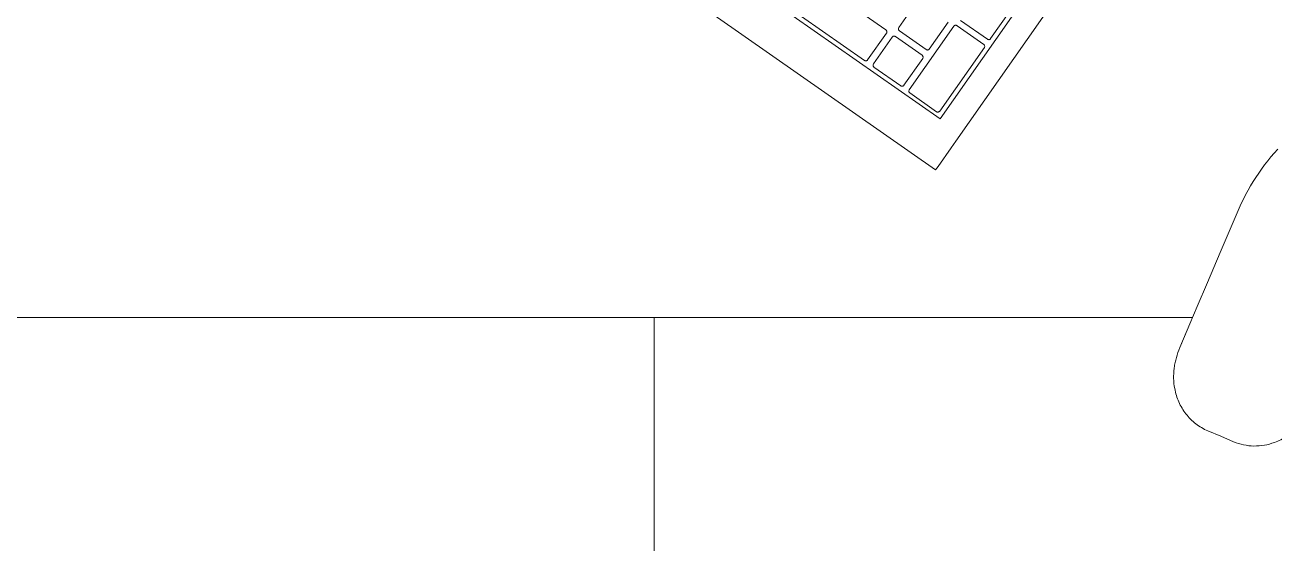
# Model space of a CAD drawing. Header units: inches. Extents: x 1 to 4637, y -664 to 702.
# Drawn here: x 2633.51 to 2654.62, y -568.79 to -560.03 of the extents above; entities that cross this region are included whole.
import ezdxf

# ---------------------------------------------------------------- set-up
doc = ezdxf.new("R2010")
doc.units = ezdxf.units.IN
doc.header["$MEASUREMENT"] = 0
doc.layers.add('I-FURN', color=30, linetype='Continuous', lineweight=9)

# ---------------------------------------------------------------- blocks, each defined once
blk = doc.blocks.new('Desk - Group 3 - No Side Chairs-V20-New Construction - Tel_Data_Elec Plan')
at = {"layer": 'I-FURN'}
for p, q in [((20, 48), (20, 0)), ((10.43, 2.007), (10.213, 2.099)), ((10.648, 1.915), (10.43, 2.007)), ((10.949, 0.104), (11.12, 0.508)), ((10.904, 0), (72, 0)), ((20, 0), (10.904, 0)), ((15.205, -2.558), (15.246, -2.5)), ((30.081, -12.887), (15.246, -2.5)), ((14.984, -2.874), (15.205, -2.558)), ((14.907, -2.984), (14.984, -2.874)), ((11.774, -7.459), (14.907, -2.984)), ((13.027, -6.425), (15.172, -3.361)), ((15.172, -3.361), (17.655, -5.1)), ((14.423, -4.567), (15.175, -3.493)), ((15.23, -3.483), (15.682, -3.8)), ((15.691, -3.854), (14.939, -4.928)), ((15.465, -4.383), (15.782, -3.931)), ((15.837, -3.921), (16.288, -4.238)), ((16.298, -4.292), (15.981, -4.745)), ((16.078, -4.812), (16.395, -4.36)), ((16.449, -4.351), (17.514, -5.096)), ((14.885, -4.938), (14.433, -4.622)), ((15.036, -4.996), (15.353, -4.544)), ((15.408, -4.534), (15.859, -4.85)), ((15.926, -4.754), (15.475, -4.438)), ((13.565, -5.793), (14.317, -4.719)), ((14.372, -4.709), (14.824, -5.025)), ((15.869, -4.905), (15.552, -5.357)), ((17.152, -5.612), (16.088, -4.867))]:
    blk.add_line(p, q, dxfattribs=at)
at = {"layer": 'I-FURN', "flags": 128}
blk.add_lwpolyline([(10.186, -1.694), (10.437, -1.101), (10.653, -0.592), (10.825, -0.188), (10.949, 0.104), (11.039, 0.318), (11.12, 0.508)], dxfattribs=at)
at = {"layer": 'I-FURN'}
for points, knots in [([(10.213, 2.099), (10.157, 2.122), (10.045, 2.158), (9.869, 2.177), (9.691, 2.163), (9.5, 2.112), (9.306, 2.012), (9.124, 1.86), (8.976, 1.673), (8.904, 1.535), (8.873, 1.462)], [-1, -1, -1, -1, -0.892857, -0.785714, -0.678571, -0.571429, -0.428571, -0.285714, -0.142857, 0, 0, 0, 0]), ([(11.12, 0.508), (11.144, 0.563), (11.173, 0.646), (11.201, 0.76), (11.216, 0.847), (11.224, 0.936), (11.226, 1.054), (11.21, 1.221), (11.146, 1.43), (11.025, 1.634), (10.857, 1.804), (10.722, 1.883), (10.648, 1.915)], [-1, -1, -1, -1, -0.892857, -0.839286, -0.785714, -0.732143, -0.678571, -0.571429, -0.428571, -0.285714, -0.142857, 0, 0, 0, 0]), ([(15.682, -3.8), (15.685, -3.802), (15.691, -3.808), (15.698, -3.821), (15.7, -3.838), (15.695, -3.849), (15.691, -3.854)], [0, 0, 0, 0, 0.2, 0.4, 0.7, 1, 1, 1, 1]), ([(15.475, -4.438), (15.471, -4.436), (15.465, -4.43), (15.459, -4.417), (15.457, -4.4), (15.462, -4.388), (15.465, -4.383)], [0, 0, 0, 0, 0.2, 0.4, 0.7, 1, 1, 1, 1]), ([(16.288, -4.238), (16.292, -4.24), (16.298, -4.246), (16.304, -4.259), (16.306, -4.276), (16.301, -4.287), (16.298, -4.292)], [0, 0, 0, 0, 0.2, 0.4, 0.7, 1, 1, 1, 1]), ([(14.433, -4.622), (14.43, -4.62), (14.424, -4.614), (14.417, -4.601), (14.415, -4.584), (14.42, -4.572), (14.423, -4.567)], [0, 0, 0, 0, 0.2, 0.4, 0.7, 1, 1, 1, 1]), ([(15.859, -4.85), (15.862, -4.853), (15.868, -4.859), (15.875, -4.871), (15.877, -4.888), (15.872, -4.9), (15.869, -4.905)], [0, 0, 0, 0, 0.2, 0.4, 0.7, 1, 1, 1, 1]), ([(16.088, -4.867), (16.084, -4.865), (16.078, -4.859), (16.071, -4.846), (16.07, -4.829), (16.074, -4.817), (16.078, -4.812)], [0, 0, 0, 0, 0.2, 0.4, 0.7, 1, 1, 1, 1])]:
    blk.add_open_spline(points, degree=3, knots=knots, dxfattribs=at)
for points in [[(9.466, -2.849), (9.623, -2.676), (9.899, -2.31), (10.102, -1.906), (10.186, -1.694)], [(15.175, -3.493), (15.178, -3.49), (15.184, -3.484), (15.195, -3.478), (15.207, -3.476), (15.219, -3.477), (15.227, -3.481), (15.23, -3.483)], [(15.782, -3.931), (15.784, -3.928), (15.79, -3.922), (15.801, -3.916), (15.813, -3.914), (15.826, -3.915), (15.833, -3.919), (15.837, -3.921)], [(16.395, -4.36), (16.397, -4.357), (16.403, -4.351), (16.414, -4.345), (16.426, -4.343), (16.439, -4.345), (16.446, -4.348), (16.449, -4.351)], [(15.353, -4.544), (15.355, -4.541), (15.361, -4.535), (15.372, -4.529), (15.384, -4.526), (15.397, -4.528), (15.404, -4.532), (15.408, -4.534)], [(14.317, -4.719), (14.32, -4.715), (14.325, -4.709), (14.336, -4.703), (14.349, -4.701), (14.361, -4.703), (14.369, -4.707), (14.372, -4.709)], [(15.981, -4.745), (15.979, -4.748), (15.973, -4.754), (15.962, -4.76), (15.95, -4.762), (15.937, -4.76), (15.93, -4.757), (15.926, -4.754)], [(14.939, -4.928), (14.937, -4.932), (14.931, -4.938), (14.92, -4.944), (14.908, -4.946), (14.895, -4.944), (14.888, -4.94), (14.885, -4.938)]]:
    blk.add_open_spline(points, degree=3, dxfattribs=at)

msp = doc.modelspace()

# ---------------------------------------------------------------- block references
at = {"layer": 'I-FURN', "rotation": 180}
msp.add_blockref('Desk - Group 3 - No Side Chairs-V20-New Construction - Tel_Data_Elec Plan', (2664.147, -564.978), dxfattribs=at)

doc.saveas('drawing.dxf')
